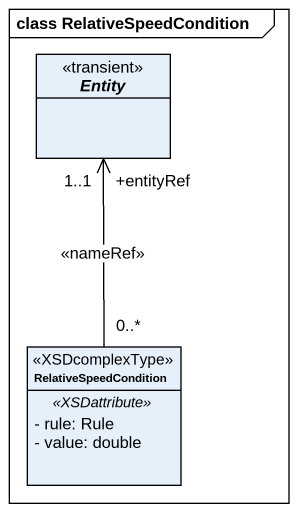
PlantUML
@startuml
mainframe class RelativeSpeedCondition
hide circle
hide empty members
skinparam classAttributeIconSize 0
interface "Entity" as Entity_ <<transient>>
class RelativeSpeedCondition <<XSDcomplexType>> {
  .. <<XSDattribute>> ..
  - rule: Rule
  - value: double
}
RelativeSpeedCondition "0..*" -up-> "+entityRef\n1..1" Entity_ : <<nameRef>>
@enduml
